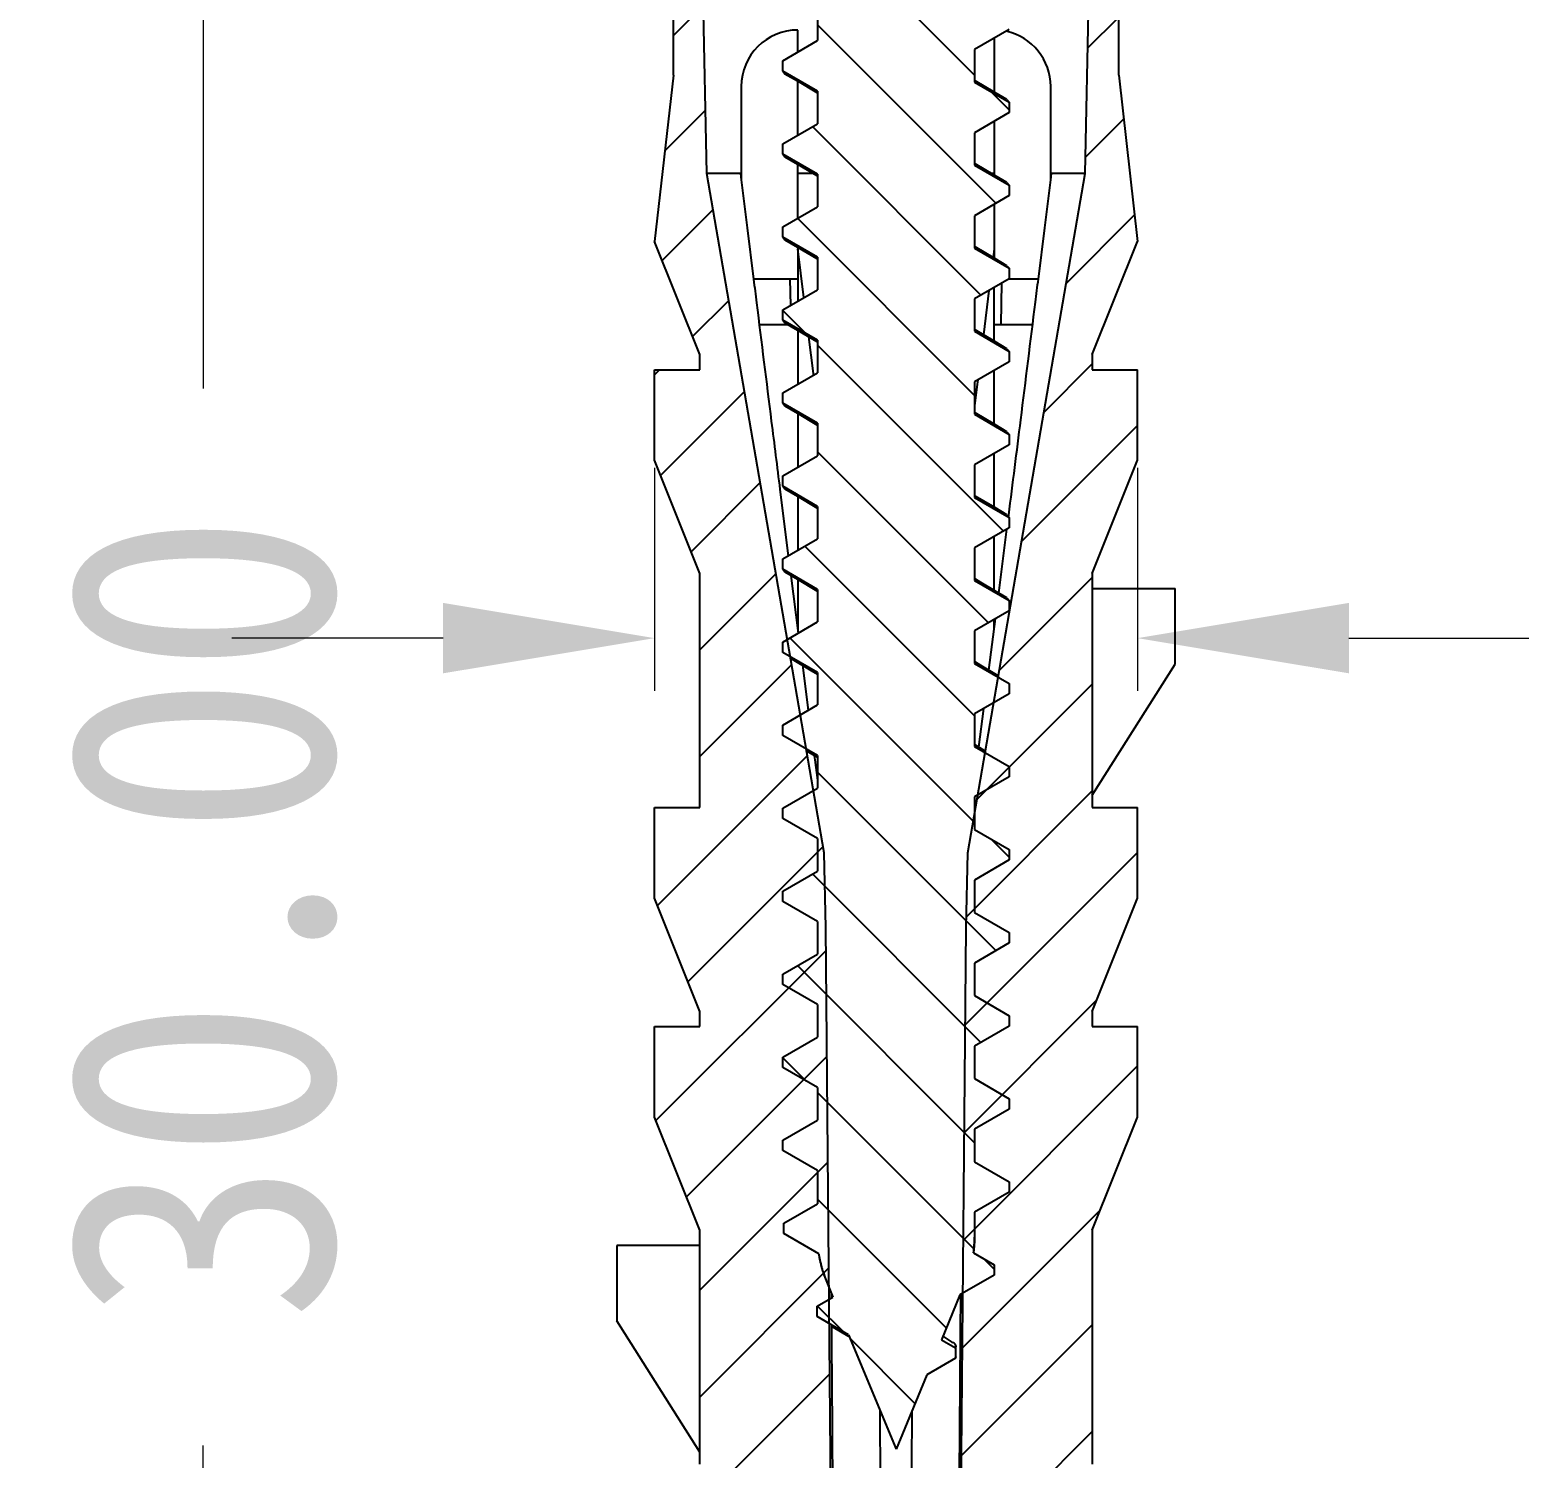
# Model space of a CAD drawing. Header units: millimetres. Extents: x 1034 to 1636, y -2154 to -1937.
# Drawn here: x 1485.33 to 1505.06, y -2136.33 to -2117.41 of the extents above; entities that cross this region are included whole.
import ezdxf

# ---------------------------------------------------------------- set-up
doc = ezdxf.new("R2010")
doc.units = ezdxf.units.MM
doc.layers.add('dim', color=3, linetype='Continuous', lineweight=9)
doc.styles.add('FFS', font='', dxfattribs={"width": 0.9})
doc.styles.get('FFS').set_extended_font_data('FangSong_GB2312')
doc.dimstyles.new('YanXiu', dxfattribs={"dimtxt": 2.5, "dimasz": 2.2, "dimexe": 1, "dimexo": 0.6, "dimgap": 0.66, "dimtad": 0, "dimzin": 1, "dimdsep": 46, "dimtxsty": 'FFS', "dimcen": 0, "dimclrd": 256, "dimclre": 131, "dimclrt": 42, "dimazin": 0, "dimtfac": 1, "dimtofl": 0, "dimtmove": 0, "dimatfit": 3, "dimfxl": 1, "dimlwd": 5, "dimlwe": 5, "dimarcsym": 0})

# ---------------------------------------------------------------- blocks, each defined once
blk = doc.blocks.new('*D80')
at = {"layer": 'Defpoints', "color": 0}
for p in [(1487.628, -2108.314), (1491.507, -2108.314), (1490.307, -2114.314)]:
    blk.add_point(p, dxfattribs=at)
at = {"layer": 'dim', "lineweight": 5}
for p, q in [((1487.628, -2105.514), (1487.628, -2102.714)), ((1487.628, -2117.114), (1487.628, -2119.914))]:
    blk.add_line(p, q, dxfattribs=at)
at = {"layer": 'dim', "color": 131, "lineweight": 5}
for p, q in [((1490.807, -2108.314), (1486.928, -2108.314)), ((1489.607, -2114.314), (1486.928, -2114.314))]:
    blk.add_line(p, q, dxfattribs=at)
at = {"layer": 'dim'}
for points in [[(1487.161, -2105.514), (1488.094, -2105.514), (1487.628, -2108.314)], [(1487.161, -2117.114), (1488.094, -2117.114), (1487.628, -2114.314)]]:
    blk.add_solid(points, dxfattribs=at)
at = {"layer": 'dim', "color": 42, "insert": (1487.628, -2097.215), "char_height": 3.5, "attachment_point": 5, "rotation": 90, "style": 'FFS'}
blk.add_mtext('6.00', dxfattribs=at)
blk = doc.blocks.new('*D84')
at = {"layer": 'Defpoints', "color": 0}
for p in [(1493.607, -2122.514), (1500.007, -2122.514), (1493.607, -2125.47)]:
    blk.add_point(p, dxfattribs=at)
at = {"layer": 'dim', "color": 131, "lineweight": 5}
for p, q in [((1493.607, -2123.214), (1493.607, -2126.169)), ((1500.007, -2123.214), (1500.007, -2126.169))]:
    blk.add_line(p, q, dxfattribs=at)
at = {"layer": 'dim', "lineweight": 5}
for p, q in [((1490.807, -2125.47), (1488.007, -2125.47)), ((1502.807, -2125.47), (1505.607, -2125.47))]:
    blk.add_line(p, q, dxfattribs=at)
at = {"layer": 'dim'}
for points in [[(1490.807, -2125.003), (1490.807, -2125.936), (1493.607, -2125.47)], [(1502.807, -2125.003), (1502.807, -2125.936), (1500.007, -2125.47)]]:
    blk.add_solid(points, dxfattribs=at)
at = {"layer": 'dim', "color": 42, "insert": (1512.456, -2125.47), "char_height": 3.5, "attachment_point": 5, "style": 'FFS'}
blk.add_mtext('{\\Fromant.shx,gbcbig.shx|c134;%%c}6.40', dxfattribs=at)
blk = doc.blocks.new('*D85')
at = {"layer": 'Defpoints', "color": 0}
for p in [(1490.307, -2114.314), (1487.628, -2144.014), (1494.157, -2144.014)]:
    blk.add_point(p, dxfattribs=at)
at = {"layer": 'dim', "color": 131, "lineweight": 5}
for p, q in [((1489.607, -2114.314), (1486.928, -2114.314)), ((1493.457, -2144.014), (1486.928, -2144.014))]:
    blk.add_line(p, q, dxfattribs=at)
at = {"layer": 'dim', "lineweight": 5}
for p, q in [((1487.628, -2117.114), (1487.628, -2122.165)), ((1487.628, -2141.214), (1487.628, -2136.164))]:
    blk.add_line(p, q, dxfattribs=at)
at = {"layer": 'dim'}
for points in [[(1487.161, -2117.114), (1488.094, -2117.114), (1487.628, -2114.314)], [(1487.161, -2141.214), (1488.094, -2141.214), (1487.628, -2144.014)]]:
    blk.add_solid(points, dxfattribs=at)
at = {"layer": 'dim', "color": 42, "insert": (1487.628, -2129.164), "char_height": 3.5, "attachment_point": 5, "rotation": 90, "style": 'FFS'}
blk.add_mtext('30.00', dxfattribs=at)

msp = doc.modelspace()

# ---------------------------------------------------------------- hatches: boundary and pattern name
h = msp.add_hatch()
h.set_pattern_fill('DEFAULT__1', color=5, angle=-45, style=0, pattern_type=0)
h.set_pattern_definition([(315, (1092.5388, -1138.534), (0.7071068, 0.7071068), [])])
edge = h.paths.add_edge_path()
edge.add_line((1493.307, -2111.214), (1495.317, -2111.214))
edge.add_line((1493.307, -2110.914), (1493.307, -2111.214))
edge.add_line((1493.307, -2110.914), (1494.107, -2110.914))
edge.add_spline(control_points=[(1495.046, -2109.396), (1494.435, -2109.673), (1494.081, -2110.244), (1494.107, -2110.914)], knot_values=[0, 0, 0, 0, 1, 1, 1, 1], weights=[1, 0.886633, 0.886633, 1], degree=3, periodic=0)
edge.add_line((1495.046, -2109.396), (1496.057, -2110.713))
edge.add_line((1496.807, -2110.914), (1496.057, -2110.713))
edge.add_line((1496.807, -2110.914), (1497.557, -2110.713))
edge.add_line((1498.567, -2109.396), (1497.557, -2110.713))
edge.add_spline(control_points=[(1498.567, -2109.396), (1499.179, -2109.673), (1499.532, -2110.244), (1499.507, -2110.914)], knot_values=[0, 0, 0, 0, 1, 1, 1, 1], weights=[1, 0.886633, 0.886633, 1], degree=3, periodic=0)
edge.add_line((1499.507, -2110.914), (1500.307, -2110.914))
edge.add_line((1500.307, -2110.914), (1500.307, -2111.214))
edge.add_line((1497.847, -2111.214), (1500.307, -2111.214))
edge.add_line((1497.847, -2111.214), (1497.847, -2111.505))
edge.add_line((1497.847, -2111.505), (1498.307, -2111.771))
edge.add_line((1498.307, -2111.771), (1498.307, -2111.908))
edge.add_line((1498.307, -2111.908), (1497.847, -2112.174))
edge.add_line((1497.847, -2112.174), (1497.847, -2112.605))
edge.add_line((1497.847, -2112.605), (1498.307, -2112.871))
edge.add_line((1498.307, -2112.871), (1498.307, -2113.008))
edge.add_line((1498.307, -2113.008), (1497.847, -2113.274))
edge.add_line((1497.847, -2113.274), (1497.847, -2113.705))
edge.add_line((1497.847, -2113.705), (1498.307, -2113.971))
edge.add_line((1498.307, -2113.971), (1498.307, -2114.108))
edge.add_line((1498.307, -2114.108), (1497.847, -2114.374))
edge.add_line((1497.847, -2114.374), (1497.847, -2114.805))
edge.add_line((1497.847, -2114.805), (1498.307, -2115.071))
edge.add_line((1498.307, -2115.071), (1498.307, -2115.208))
edge.add_line((1498.307, -2115.208), (1497.847, -2115.474))
edge.add_line((1497.847, -2115.474), (1497.847, -2115.905))
edge.add_line((1497.847, -2115.905), (1498.307, -2116.171))
edge.add_line((1498.307, -2116.171), (1498.307, -2116.308))
edge.add_line((1498.307, -2116.308), (1497.847, -2116.574))
edge.add_line((1497.847, -2116.574), (1497.847, -2117.005))
edge.add_line((1497.847, -2117.005), (1498.307, -2117.271))
edge.add_line((1498.307, -2117.271), (1498.307, -2117.408))
edge.add_line((1498.307, -2117.408), (1497.847, -2117.674))
edge.add_line((1497.847, -2117.674), (1497.847, -2118.105))
edge.add_line((1497.847, -2118.105), (1498.307, -2118.371))
edge.add_line((1498.307, -2118.371), (1498.307, -2118.508))
edge.add_line((1498.307, -2118.508), (1497.847, -2118.774))
edge.add_line((1497.847, -2118.774), (1497.847, -2119.205))
edge.add_line((1497.847, -2119.205), (1498.307, -2119.471))
edge.add_line((1498.307, -2119.471), (1498.307, -2119.608))
edge.add_line((1498.307, -2119.608), (1497.847, -2119.874))
edge.add_line((1497.847, -2119.874), (1497.847, -2120.305))
edge.add_line((1497.847, -2120.305), (1498.307, -2120.571))
edge.add_line((1498.307, -2120.571), (1498.307, -2120.708))
edge.add_line((1498.307, -2120.708), (1497.847, -2120.974))
edge.add_line((1497.847, -2120.974), (1497.847, -2121.405))
edge.add_line((1497.847, -2121.405), (1498.307, -2121.671))
edge.add_line((1498.307, -2121.671), (1498.307, -2121.808))
edge.add_line((1498.307, -2121.808), (1497.847, -2122.074))
edge.add_line((1497.847, -2122.074), (1497.847, -2122.505))
edge.add_line((1497.847, -2122.505), (1498.307, -2122.771))
edge.add_line((1498.307, -2122.771), (1498.307, -2122.908))
edge.add_line((1498.307, -2122.908), (1497.847, -2123.174))
edge.add_line((1497.847, -2123.174), (1497.847, -2123.605))
edge.add_line((1497.847, -2123.605), (1498.307, -2123.871))
edge.add_line((1498.307, -2123.871), (1498.307, -2124.008))
edge.add_line((1498.307, -2124.008), (1497.847, -2124.274))
edge.add_line((1497.847, -2124.274), (1497.847, -2124.705))
edge.add_line((1497.847, -2124.705), (1498.307, -2124.971))
edge.add_line((1498.307, -2124.971), (1498.307, -2125.108))
edge.add_line((1498.307, -2125.108), (1497.847, -2125.374))
edge.add_line((1497.847, -2125.374), (1497.847, -2125.805))
edge.add_line((1497.847, -2125.805), (1498.307, -2126.071))
edge.add_line((1498.307, -2126.071), (1498.307, -2126.208))
edge.add_line((1498.307, -2126.208), (1497.847, -2126.474))
edge.add_line((1497.847, -2126.474), (1497.847, -2126.905))
edge.add_line((1497.847, -2126.905), (1498.307, -2127.171))
edge.add_line((1498.307, -2127.171), (1498.307, -2127.308))
edge.add_line((1498.307, -2127.308), (1497.847, -2127.574))
edge.add_line((1497.847, -2127.574), (1497.847, -2128.005))
edge.add_line((1497.847, -2128.005), (1498.307, -2128.271))
edge.add_line((1498.307, -2128.271), (1498.307, -2128.408))
edge.add_line((1498.307, -2128.408), (1497.847, -2128.674))
edge.add_line((1497.847, -2128.674), (1497.847, -2129.105))
edge.add_line((1497.847, -2129.105), (1498.307, -2129.371))
edge.add_line((1498.307, -2129.371), (1498.307, -2129.508))
edge.add_line((1498.307, -2129.508), (1497.847, -2129.774))
edge.add_line((1497.847, -2129.774), (1497.847, -2130.205))
edge.add_line((1497.847, -2130.205), (1498.307, -2130.471))
edge.add_line((1498.307, -2130.471), (1498.307, -2130.608))
edge.add_line((1498.307, -2130.608), (1497.847, -2130.874))
edge.add_line((1497.847, -2130.874), (1497.847, -2131.305))
edge.add_line((1497.847, -2131.305), (1498.307, -2131.571))
edge.add_line((1498.307, -2131.571), (1498.307, -2131.708))
edge.add_line((1498.307, -2131.708), (1497.847, -2131.974))
edge.add_line((1497.847, -2131.974), (1497.847, -2132.405))
edge.add_line((1497.847, -2132.405), (1498.307, -2132.671))
edge.add_line((1498.307, -2132.671), (1498.307, -2132.808))
edge.add_line((1498.307, -2132.808), (1497.847, -2133.074))
edge.add_line((1497.847, -2133.074), (1497.847, -2133.405))
edge.add_spline(control_points=[(1497.847, -2133.405), (1497.847, -2133.474), (1497.842, -2133.543), (1497.832, -2133.612)], knot_values=[0, 0, 0, 0, 1, 1, 1, 1], weights=[1, 0.998413, 0.998413, 1], degree=3, periodic=0)
edge.add_line((1497.832, -2133.612), (1498.108, -2133.771))
edge.add_line((1498.108, -2133.771), (1498.108, -2133.908))
edge.add_line((1498.108, -2133.908), (1497.653, -2134.171))
edge.add_line((1497.653, -2134.171), (1497.408, -2134.763))
edge.add_line((1497.408, -2134.763), (1497.595, -2134.871))
edge.add_line((1497.595, -2134.871), (1497.595, -2135.008))
edge.add_line((1497.595, -2135.008), (1497.216, -2135.227))
edge.add_line((1497.216, -2135.227), (1496.807, -2136.214))
edge.add_line((1496.179, -2134.699), (1496.807, -2136.214))
edge.add_line((1496.179, -2134.699), (1495.762, -2134.458))
edge.add_line((1495.762, -2134.458), (1495.762, -2134.321))
edge.add_line((1495.762, -2134.321), (1495.972, -2134.199))
edge.add_line((1495.881, -2133.979), (1495.972, -2134.199))
edge.add_spline(control_points=[(1495.783, -2133.625), (1495.801, -2133.747), (1495.834, -2133.865), (1495.881, -2133.979)], knot_values=[0, 0, 0, 0, 1, 1, 1, 1], weights=[1, 0.994973, 0.994973, 1], degree=3, periodic=0)
edge.add_line((1495.783, -2133.625), (1495.321, -2133.358))
edge.add_line((1495.321, -2133.358), (1495.321, -2133.221))
edge.add_line((1495.321, -2133.221), (1495.767, -2132.963))
edge.add_line((1495.767, -2132.524), (1495.767, -2132.963))
edge.add_line((1495.767, -2132.524), (1495.307, -2132.258))
edge.add_line((1495.307, -2132.258), (1495.307, -2132.121))
edge.add_line((1495.307, -2132.121), (1495.767, -2131.855))
edge.add_line((1495.767, -2131.424), (1495.767, -2131.855))
edge.add_line((1495.767, -2131.424), (1495.307, -2131.158))
edge.add_line((1495.307, -2131.158), (1495.307, -2131.021))
edge.add_line((1495.307, -2131.021), (1495.767, -2130.755))
edge.add_line((1495.767, -2130.324), (1495.767, -2130.755))
edge.add_line((1495.767, -2130.324), (1495.307, -2130.058))
edge.add_line((1495.307, -2130.058), (1495.307, -2129.921))
edge.add_line((1495.307, -2129.921), (1495.767, -2129.655))
edge.add_line((1495.767, -2129.224), (1495.767, -2129.655))
edge.add_line((1495.767, -2129.224), (1495.307, -2128.958))
edge.add_line((1495.307, -2128.958), (1495.307, -2128.821))
edge.add_line((1495.307, -2128.821), (1495.767, -2128.555))
edge.add_line((1495.767, -2128.124), (1495.767, -2128.555))
edge.add_line((1495.767, -2128.124), (1495.307, -2127.858))
edge.add_line((1495.307, -2127.858), (1495.307, -2127.721))
edge.add_line((1495.307, -2127.721), (1495.767, -2127.455))
edge.add_line((1495.767, -2127.024), (1495.767, -2127.455))
edge.add_line((1495.767, -2127.024), (1495.307, -2126.758))
edge.add_line((1495.307, -2126.758), (1495.307, -2126.621))
edge.add_line((1495.307, -2126.621), (1495.767, -2126.355))
edge.add_line((1495.767, -2125.924), (1495.767, -2126.355))
edge.add_line((1495.767, -2125.924), (1495.307, -2125.658))
edge.add_line((1495.307, -2125.658), (1495.307, -2125.521))
edge.add_line((1495.307, -2125.521), (1495.767, -2125.255))
edge.add_line((1495.767, -2124.824), (1495.767, -2125.255))
edge.add_line((1495.767, -2124.824), (1495.307, -2124.558))
edge.add_line((1495.307, -2124.558), (1495.307, -2124.421))
edge.add_line((1495.307, -2124.421), (1495.767, -2124.155))
edge.add_line((1495.767, -2123.724), (1495.767, -2124.155))
edge.add_line((1495.767, -2123.724), (1495.307, -2123.458))
edge.add_line((1495.307, -2123.458), (1495.307, -2123.321))
edge.add_line((1495.307, -2123.321), (1495.767, -2123.055))
edge.add_line((1495.767, -2122.624), (1495.767, -2123.055))
edge.add_line((1495.767, -2122.624), (1495.307, -2122.358))
edge.add_line((1495.307, -2122.358), (1495.307, -2122.221))
edge.add_line((1495.307, -2122.221), (1495.767, -2121.955))
edge.add_line((1495.767, -2121.524), (1495.767, -2121.955))
edge.add_line((1495.767, -2121.524), (1495.307, -2121.258))
edge.add_line((1495.307, -2121.258), (1495.307, -2121.121))
edge.add_line((1495.307, -2121.121), (1495.767, -2120.855))
edge.add_line((1495.767, -2120.424), (1495.767, -2120.855))
edge.add_line((1495.767, -2120.424), (1495.307, -2120.158))
edge.add_line((1495.307, -2120.158), (1495.307, -2120.021))
edge.add_line((1495.307, -2120.021), (1495.767, -2119.755))
edge.add_line((1495.767, -2119.324), (1495.767, -2119.755))
edge.add_line((1495.767, -2119.324), (1495.307, -2119.058))
edge.add_line((1495.307, -2119.058), (1495.307, -2118.921))
edge.add_line((1495.307, -2118.921), (1495.767, -2118.655))
edge.add_line((1495.767, -2118.224), (1495.767, -2118.655))
edge.add_line((1495.767, -2118.224), (1495.307, -2117.958))
edge.add_line((1495.307, -2117.958), (1495.307, -2117.821))
edge.add_line((1495.307, -2117.821), (1495.767, -2117.555))
edge.add_line((1495.767, -2117.124), (1495.767, -2117.555))
edge.add_line((1495.767, -2117.124), (1495.307, -2116.858))
edge.add_line((1495.307, -2116.858), (1495.307, -2116.721))
edge.add_line((1495.307, -2116.721), (1495.767, -2116.455))
edge.add_line((1495.767, -2116.024), (1495.767, -2116.455))
edge.add_line((1495.767, -2116.024), (1495.307, -2115.758))
edge.add_line((1495.307, -2115.758), (1495.307, -2115.621))
edge.add_line((1495.307, -2115.621), (1495.767, -2115.355))
edge.add_line((1495.767, -2114.924), (1495.767, -2115.355))
edge.add_line((1495.767, -2114.924), (1495.307, -2114.658))
edge.add_line((1495.307, -2114.658), (1495.307, -2114.521))
edge.add_line((1495.307, -2114.521), (1495.767, -2114.255))
edge.add_line((1495.767, -2113.824), (1495.767, -2114.255))
edge.add_line((1495.767, -2113.824), (1495.307, -2113.558))
edge.add_line((1495.307, -2113.558), (1495.307, -2113.421))
edge.add_line((1495.307, -2113.421), (1495.767, -2113.155))
edge.add_line((1495.767, -2112.724), (1495.767, -2113.155))
edge.add_line((1495.767, -2112.724), (1495.307, -2112.458))
edge.add_line((1495.307, -2112.458), (1495.307, -2112.321))
edge.add_line((1495.307, -2112.321), (1495.767, -2112.055))
edge.add_line((1495.767, -2111.624), (1495.767, -2112.055))
edge.add_line((1495.767, -2111.624), (1495.307, -2111.358))
edge.add_line((1495.307, -2111.358), (1495.307, -2111.221))
edge.add_line((1495.307, -2111.221), (1495.317, -2111.214))
h = msp.add_hatch()
h.set_pattern_fill('DEFAULT__2', color=5, angle=45, style=0, pattern_type=0)
h.set_pattern_definition([(45, (1092.5388, -1138.534), (-0.7071068, 0.7071068), [])])
edge = h.paths.add_edge_path()
edge.add_line((1499.457, -2144.014), (1498.107, -2144.014))
edge.add_line((1498.107, -2144.014), (1498.107, -2145.014))
edge.add_line((1497.607, -2145.014), (1498.107, -2145.014))
edge.add_line((1497.607, -2144.014), (1497.607, -2145.014))
edge.add_line((1497.607, -2144.014), (1497.736, -2129.301))
edge.add_line((1497.736, -2129.301), (1497.757, -2128.314))
edge.add_line((1497.757, -2128.314), (1499.312, -2119.314))
edge.add_line((1499.312, -2119.314), (1499.407, -2114.667))
edge.add_spline(control_points=[(1499.767, -2114.314), (1499.559, -2114.314), (1499.411, -2114.46), (1499.407, -2114.667)], knot_values=[0, 0, 0, 0, 1, 1, 1, 1], weights=[1, 0.809532, 0.809532, 1], degree=3, periodic=0)
edge.add_line((1500.907, -2114.314), (1499.767, -2114.314))
edge.add_line((1500.907, -2114.514), (1500.907, -2114.314))
edge.add_line((1499.757, -2115.142), (1500.907, -2114.514))
edge.add_line((1499.757, -2118.014), (1499.757, -2115.142))
edge.add_line((1499.757, -2118.014), (1500.007, -2120.214))
edge.add_line((1499.407, -2121.714), (1500.007, -2120.214))
edge.add_line((1499.407, -2121.714), (1499.407, -2121.914))
edge.add_line((1499.407, -2121.914), (1500.007, -2121.914))
edge.add_line((1500.007, -2123.114), (1500.007, -2121.914))
edge.add_line((1499.407, -2124.614), (1500.007, -2123.114))
edge.add_line((1499.407, -2124.614), (1499.407, -2124.814))
edge.add_line((1499.407, -2124.814), (1499.407, -2127.552))
edge.add_line((1499.407, -2127.552), (1499.407, -2127.714))
edge.add_line((1499.407, -2127.714), (1500.007, -2127.714))
edge.add_line((1500.007, -2128.914), (1500.007, -2127.714))
edge.add_line((1499.407, -2130.414), (1500.007, -2128.914))
edge.add_line((1499.407, -2130.414), (1499.407, -2130.614))
edge.add_line((1499.407, -2130.614), (1500.007, -2130.614))
edge.add_line((1500.007, -2131.814), (1500.007, -2130.614))
edge.add_line((1499.407, -2133.314), (1500.007, -2131.814))
edge.add_line((1499.407, -2133.314), (1499.407, -2136.414))
edge.add_line((1499.407, -2136.414), (1500.007, -2136.414))
edge.add_line((1500.007, -2137.614), (1500.007, -2136.414))
edge.add_line((1499.441, -2139.027), (1500.007, -2137.614))
edge.add_line((1499.441, -2139.027), (1500.004, -2139.232))
edge.add_line((1499.707, -2140.914), (1500.004, -2139.232))
edge.add_line((1499.707, -2142.614), (1499.707, -2140.914))
edge.add_line((1499.457, -2144.014), (1499.707, -2142.614))
edge = h.paths.add_edge_path()
edge.add_line((1495.507, -2144.014), (1494.157, -2144.014))
edge.add_line((1494.157, -2144.014), (1493.907, -2142.614))
edge.add_line((1493.907, -2142.614), (1493.907, -2140.914))
edge.add_line((1493.907, -2140.914), (1493.61, -2139.232))
edge.add_line((1493.61, -2139.232), (1494.172, -2139.027))
edge.add_line((1494.172, -2139.027), (1493.607, -2137.614))
edge.add_line((1493.607, -2137.614), (1493.607, -2136.414))
edge.add_line((1493.607, -2136.414), (1494.207, -2136.414))
edge.add_line((1494.207, -2136.414), (1494.207, -2136.252))
edge.add_line((1494.207, -2136.252), (1494.207, -2133.514))
edge.add_line((1494.207, -2133.514), (1494.207, -2133.314))
edge.add_line((1494.207, -2133.314), (1493.607, -2131.814))
edge.add_line((1493.607, -2131.814), (1493.607, -2130.614))
edge.add_line((1493.607, -2130.614), (1494.207, -2130.614))
edge.add_line((1494.207, -2130.614), (1494.207, -2130.414))
edge.add_line((1494.207, -2130.414), (1493.607, -2128.914))
edge.add_line((1493.607, -2128.914), (1493.607, -2127.714))
edge.add_line((1493.607, -2127.714), (1494.207, -2127.714))
edge.add_line((1494.207, -2127.714), (1494.207, -2124.614))
edge.add_line((1494.207, -2124.614), (1493.607, -2123.114))
edge.add_line((1493.607, -2123.114), (1493.607, -2121.914))
edge.add_line((1493.607, -2121.914), (1494.207, -2121.914))
edge.add_line((1494.207, -2121.914), (1494.207, -2121.714))
edge.add_line((1494.207, -2121.714), (1493.607, -2120.214))
edge.add_line((1493.857, -2118.014), (1493.607, -2120.214))
edge.add_line((1493.857, -2118.014), (1493.857, -2115.142))
edge.add_line((1493.857, -2115.142), (1492.707, -2114.514))
edge.add_line((1492.707, -2114.314), (1492.707, -2114.514))
edge.add_line((1493.847, -2114.314), (1492.707, -2114.314))
edge.add_spline(control_points=[(1493.847, -2114.314), (1494.054, -2114.314), (1494.202, -2114.46), (1494.206, -2114.667)], knot_values=[0, 0, 0, 0, 1, 1, 1, 1], weights=[1, 0.809532, 0.809532, 1], degree=3, periodic=0)
edge.add_line((1494.302, -2119.314), (1494.206, -2114.667))
edge.add_line((1495.857, -2128.314), (1494.302, -2119.314))
edge.add_line((1495.877, -2129.301), (1495.857, -2128.314))
edge.add_line((1496.007, -2144.014), (1495.877, -2129.301))
edge.add_line((1496.007, -2144.014), (1496.007, -2145.014))
edge.add_line((1495.507, -2145.014), (1496.007, -2145.014))
edge.add_line((1495.507, -2144.014), (1495.507, -2145.014))

# ---------------------------------------------------------------- linework, layer by layer
at = {"color": 7}
for p, q in [((1494.302, -2119.314), (1494.206, -2114.667)), ((1494.302, -2119.314), (1494.206, -2114.667)), ((1499.312, -2119.314), (1499.407, -2114.667)), ((1499.312, -2119.314), (1499.407, -2114.667)), ((1493.857, -2118.014), (1493.857, -2115.142)), ((1493.857, -2118.014), (1493.857, -2115.142)), ((1499.757, -2118.014), (1499.757, -2115.142)), ((1499.757, -2118.014), (1499.757, -2115.142)), ((1495.767, -2117.124), (1495.767, -2117.555)), ((1495.767, -2117.124), (1495.767, -2117.555)), ((1495.507, -2117.705), (1495.507, -2117.414)), ((1498.307, -2117.408), (1497.847, -2117.674)), ((1498.307, -2117.408), (1497.847, -2117.674)), ((1495.307, -2117.821), (1495.767, -2117.555)), ((1495.307, -2117.821), (1495.767, -2117.555)), ((1497.847, -2117.674), (1497.847, -2118.105)), ((1497.847, -2117.674), (1497.847, -2118.105)), ((1498.107, -2117.524), (1498.107, -2118.235)), ((1495.307, -2117.958), (1495.307, -2117.821)), ((1495.307, -2117.958), (1495.307, -2117.821)), ((1493.857, -2118.014), (1493.607, -2120.214)), ((1493.857, -2118.014), (1493.607, -2120.214)), ((1495.307, -2117.958), (1495.336, -2117.993)), ((1495.767, -2118.224), (1495.307, -2117.958)), ((1495.767, -2118.224), (1495.307, -2117.958)), ((1495.336, -2117.993), (1495.5, -2118.089)), ((1495.5, -2118.089), (1495.756, -2118.242)), ((1495.507, -2118.805), (1495.507, -2118.094)), ((1497.857, -2118.087), (1497.847, -2118.08)), ((1498.117, -2118.241), (1497.857, -2118.087)), ((1499.757, -2118.014), (1500.007, -2120.214)), ((1499.757, -2118.014), (1500.007, -2120.214)), ((1494.757, -2118.164), (1494.757, -2119.4)), ((1495.756, -2118.242), (1495.767, -2118.248)), ((1495.767, -2118.224), (1495.767, -2118.655)), ((1495.767, -2118.224), (1495.767, -2118.655)), ((1497.847, -2118.105), (1498.307, -2118.371)), ((1497.847, -2118.105), (1498.307, -2118.371)), ((1498.277, -2118.336), (1498.117, -2118.241)), ((1498.857, -2119.4), (1498.857, -2118.164)), ((1498.277, -2118.336), (1498.307, -2118.371)), ((1498.307, -2118.371), (1498.307, -2118.508)), ((1498.307, -2118.371), (1498.307, -2118.508)), ((1495.307, -2118.921), (1495.767, -2118.655)), ((1495.307, -2118.921), (1495.767, -2118.655)), ((1498.307, -2118.508), (1497.847, -2118.774)), ((1498.307, -2118.508), (1497.847, -2118.774)), ((1498.107, -2118.624), (1498.107, -2119.335)), ((1497.847, -2118.774), (1497.847, -2119.205)), ((1497.847, -2118.774), (1497.847, -2119.205)), ((1495.307, -2119.058), (1495.307, -2118.921)), ((1495.307, -2119.058), (1495.307, -2118.921)), ((1495.307, -2119.058), (1495.336, -2119.093)), ((1495.767, -2119.324), (1495.307, -2119.058)), ((1495.767, -2119.324), (1495.307, -2119.058)), ((1495.336, -2119.093), (1495.5, -2119.189)), ((1495.5, -2119.189), (1495.756, -2119.342)), ((1495.507, -2119.905), (1495.507, -2119.194)), ((1497.857, -2119.187), (1497.847, -2119.18)), ((1497.847, -2119.205), (1498.307, -2119.471)), ((1497.847, -2119.205), (1498.307, -2119.471)), ((1498.117, -2119.341), (1497.857, -2119.187)), ((1494.746, -2119.314), (1494.302, -2119.314)), ((1495.857, -2128.314), (1494.302, -2119.314)), ((1495.857, -2128.314), (1494.302, -2119.314)), ((1494.746, -2119.314), (1494.757, -2119.4)), ((1494.757, -2119.4), (1494.835, -2120.034)), ((1495.71, -2119.314), (1495.507, -2119.314)), ((1495.756, -2119.342), (1495.767, -2119.348)), ((1495.767, -2119.324), (1495.767, -2119.755)), ((1495.767, -2119.324), (1495.767, -2119.755)), ((1497.757, -2128.314), (1499.312, -2119.314)), ((1497.757, -2128.314), (1499.312, -2119.314)), ((1498.107, -2119.314), (1498.072, -2119.314)), ((1498.277, -2119.436), (1498.117, -2119.341)), ((1498.277, -2119.436), (1498.307, -2119.471)), ((1498.307, -2119.471), (1498.307, -2119.608)), ((1498.307, -2119.471), (1498.307, -2119.608)), ((1498.778, -2120.034), (1498.857, -2119.4)), ((1498.857, -2119.4), (1498.867, -2119.314)), ((1499.312, -2119.314), (1498.867, -2119.314)), ((1498.307, -2119.608), (1497.847, -2119.874)), ((1498.307, -2119.608), (1497.847, -2119.874)), ((1495.307, -2120.021), (1495.767, -2119.755)), ((1495.307, -2120.021), (1495.767, -2119.755)), ((1497.847, -2119.874), (1497.847, -2120.305)), ((1497.847, -2119.874), (1497.847, -2120.305)), ((1498.107, -2119.724), (1498.107, -2120.435)), ((1494.835, -2120.034), (1494.92, -2120.714)), ((1495.307, -2120.158), (1495.307, -2120.021)), ((1495.307, -2120.158), (1495.307, -2120.021)), ((1498.693, -2120.714), (1498.778, -2120.034)), ((1494.207, -2121.714), (1493.607, -2120.214)), ((1494.207, -2121.714), (1493.607, -2120.214)), ((1495.307, -2120.158), (1495.336, -2120.193)), ((1495.767, -2120.424), (1495.307, -2120.158)), ((1495.767, -2120.424), (1495.307, -2120.158)), ((1495.336, -2120.193), (1495.5, -2120.289)), ((1499.407, -2121.714), (1500.007, -2120.214)), ((1499.407, -2121.714), (1500.007, -2120.214)), ((1495.5, -2120.289), (1495.756, -2120.442)), ((1495.507, -2120.294), (1495.507, -2121.005)), ((1495.587, -2120.959), (1495.507, -2120.314)), ((1495.756, -2120.442), (1495.767, -2120.448)), ((1495.767, -2120.424), (1495.767, -2120.855)), ((1495.767, -2120.424), (1495.767, -2120.855)), ((1497.857, -2120.287), (1497.847, -2120.28)), ((1497.847, -2120.305), (1498.307, -2120.571)), ((1497.847, -2120.305), (1498.307, -2120.571)), ((1498.117, -2120.441), (1497.857, -2120.287)), ((1498.107, -2120.314), (1498.093, -2120.427)), ((1498.277, -2120.536), (1498.117, -2120.441)), ((1498.277, -2120.536), (1498.307, -2120.571)), ((1498.307, -2120.571), (1498.307, -2120.708)), ((1498.307, -2120.571), (1498.307, -2120.708)), ((1495.507, -2120.714), (1494.92, -2120.714)), ((1495.307, -2121.121), (1495.767, -2120.855)), ((1495.307, -2121.121), (1495.767, -2120.855)), ((1495.402, -2120.714), (1495.407, -2121.062)), ((1498.307, -2120.708), (1497.847, -2120.974)), ((1498.307, -2120.708), (1497.847, -2120.974)), ((1498.038, -2120.863), (1497.965, -2121.451)), ((1498.107, -2121.535), (1498.107, -2120.824)), ((1498.202, -2121.314), (1498.21, -2120.764)), ((1498.693, -2120.714), (1498.296, -2120.714)), ((1497.847, -2120.974), (1497.847, -2121.405)), ((1497.847, -2120.974), (1497.847, -2121.405)), ((1495.307, -2121.258), (1495.307, -2121.121)), ((1495.307, -2121.258), (1495.307, -2121.121)), ((1495.307, -2121.258), (1495.336, -2121.293)), ((1495.767, -2121.524), (1495.307, -2121.258)), ((1495.767, -2121.524), (1495.307, -2121.258)), ((1494.995, -2121.314), (1495.372, -2121.314)), ((1495.336, -2121.293), (1495.5, -2121.389)), ((1495.5, -2121.389), (1495.756, -2121.542)), ((1495.507, -2121.394), (1495.507, -2122.105)), ((1497.857, -2121.387), (1497.847, -2121.38)), ((1497.847, -2121.405), (1498.307, -2121.671)), ((1497.847, -2121.405), (1498.307, -2121.671)), ((1498.117, -2121.541), (1497.857, -2121.387)), ((1498.107, -2121.314), (1498.618, -2121.314)), ((1495.712, -2121.962), (1495.652, -2121.48)), ((1495.756, -2121.542), (1495.767, -2121.548)), ((1495.767, -2121.524), (1495.767, -2121.955)), ((1495.767, -2121.524), (1495.767, -2121.955)), ((1498.277, -2121.636), (1498.117, -2121.541)), ((1498.277, -2121.636), (1498.307, -2121.671)), ((1494.207, -2121.914), (1494.207, -2121.714)), ((1494.207, -2121.914), (1494.207, -2121.714)), ((1498.307, -2121.808), (1497.847, -2122.074)), ((1498.307, -2121.808), (1497.847, -2122.074)), ((1498.307, -2121.671), (1498.307, -2121.808)), ((1498.307, -2121.671), (1498.307, -2121.808)), ((1499.407, -2121.714), (1499.407, -2121.914)), ((1499.407, -2121.714), (1499.407, -2121.914)), ((1493.607, -2121.914), (1494.207, -2121.914)), ((1493.607, -2123.114), (1493.607, -2121.914)), ((1493.607, -2121.914), (1494.207, -2121.914)), ((1493.607, -2123.114), (1493.607, -2121.914)), ((1495.307, -2122.221), (1495.767, -2121.955)), ((1495.307, -2122.221), (1495.767, -2121.955)), ((1495.715, -2121.985), (1495.712, -2121.962)), ((1497.89, -2122.049), (1497.886, -2122.079)), ((1498.107, -2122.635), (1498.107, -2121.924)), ((1499.407, -2121.914), (1500.007, -2121.914)), ((1499.407, -2121.914), (1500.007, -2121.914)), ((1500.007, -2123.114), (1500.007, -2121.914)), ((1500.007, -2123.114), (1500.007, -2121.914)), ((1495.307, -2122.358), (1495.307, -2122.221)), ((1495.307, -2122.358), (1495.307, -2122.221)), ((1497.847, -2122.074), (1497.847, -2122.505)), ((1497.847, -2122.074), (1497.847, -2122.505)), ((1497.883, -2122.105), (1497.847, -2122.394)), ((1497.886, -2122.079), (1497.883, -2122.105)), ((1495.307, -2122.358), (1495.336, -2122.393)), ((1495.767, -2122.624), (1495.307, -2122.358)), ((1495.767, -2122.624), (1495.307, -2122.358)), ((1495.336, -2122.393), (1495.5, -2122.489)), ((1495.5, -2122.489), (1495.756, -2122.642)), ((1495.507, -2122.494), (1495.507, -2123.205)), ((1495.767, -2122.624), (1495.767, -2123.055)), ((1495.767, -2122.624), (1495.767, -2123.055)), ((1497.857, -2122.487), (1497.847, -2122.48)), ((1497.847, -2122.505), (1498.307, -2122.771)), ((1497.847, -2122.505), (1498.307, -2122.771)), ((1498.117, -2122.641), (1497.857, -2122.487)), ((1495.756, -2122.642), (1495.767, -2122.648)), ((1498.277, -2122.736), (1498.117, -2122.641)), ((1498.277, -2122.736), (1498.307, -2122.771)), ((1498.307, -2122.771), (1498.307, -2122.908)), ((1498.307, -2122.771), (1498.307, -2122.908)), ((1498.307, -2122.908), (1497.847, -2123.174)), ((1498.307, -2122.908), (1497.847, -2123.174)), ((1498.107, -2123.735), (1498.107, -2123.024)), ((1494.207, -2124.614), (1493.607, -2123.114)), ((1494.207, -2124.614), (1493.607, -2123.114)), ((1495.307, -2123.321), (1495.767, -2123.055)), ((1495.307, -2123.321), (1495.767, -2123.055)), ((1497.847, -2123.174), (1497.847, -2123.605)), ((1497.847, -2123.174), (1497.847, -2123.605)), ((1499.407, -2124.614), (1500.007, -2123.114)), ((1499.407, -2124.614), (1500.007, -2123.114)), ((1495.307, -2123.458), (1495.307, -2123.321)), ((1495.307, -2123.458), (1495.307, -2123.321)), ((1495.269, -2123.501), (1495.38, -2124.378)), ((1495.307, -2123.458), (1495.336, -2123.493)), ((1495.767, -2123.724), (1495.307, -2123.458)), ((1495.767, -2123.724), (1495.307, -2123.458)), ((1495.336, -2123.493), (1495.5, -2123.589)), ((1495.5, -2123.589), (1495.756, -2123.742)), ((1495.507, -2123.594), (1495.507, -2124.305)), ((1497.857, -2123.587), (1497.847, -2123.58)), ((1497.847, -2123.605), (1498.307, -2123.871)), ((1497.847, -2123.605), (1498.307, -2123.871)), ((1498.117, -2123.741), (1497.857, -2123.587)), ((1495.756, -2123.742), (1495.767, -2123.748)), ((1495.767, -2123.724), (1495.767, -2124.155)), ((1495.767, -2123.724), (1495.767, -2124.155)), ((1498.277, -2123.836), (1498.117, -2123.741)), ((1498.307, -2124.008), (1497.847, -2124.274)), ((1498.307, -2124.008), (1497.847, -2124.274)), ((1498.277, -2123.836), (1498.307, -2123.871)), ((1498.298, -2123.861), (1498.301, -2123.839)), ((1498.307, -2123.871), (1498.307, -2124.008)), ((1498.307, -2123.871), (1498.307, -2124.008)), ((1495.307, -2124.421), (1495.767, -2124.155)), ((1495.307, -2124.421), (1495.767, -2124.155)), ((1498.107, -2124.835), (1498.107, -2124.124)), ((1498.17, -2124.872), (1498.277, -2124.025)), ((1497.847, -2124.274), (1497.847, -2124.705)), ((1497.847, -2124.274), (1497.847, -2124.705)), ((1495.307, -2124.558), (1495.307, -2124.421)), ((1495.307, -2124.558), (1495.307, -2124.421)), ((1495.307, -2124.558), (1495.336, -2124.593)), ((1495.767, -2124.824), (1495.307, -2124.558)), ((1495.767, -2124.824), (1495.307, -2124.558)), ((1495.336, -2124.593), (1495.5, -2124.689)), ((1494.207, -2127.714), (1494.207, -2124.614)), ((1494.207, -2127.714), (1494.207, -2124.614)), ((1495.414, -2124.639), (1495.511, -2125.402)), ((1495.5, -2124.689), (1495.756, -2124.842)), ((1495.507, -2124.694), (1495.507, -2125.363)), ((1497.932, -2124.732), (1497.847, -2124.68)), ((1497.847, -2124.705), (1498.307, -2124.971)), ((1497.847, -2124.705), (1498.307, -2124.971)), ((1499.407, -2124.614), (1499.407, -2127.714)), ((1499.407, -2124.614), (1499.407, -2124.814)), ((1495.756, -2124.842), (1495.767, -2124.848)), ((1495.767, -2124.824), (1495.767, -2125.255)), ((1495.767, -2124.824), (1495.767, -2125.255)), ((1498.277, -2124.936), (1498.307, -2124.971)), ((1498.307, -2124.971), (1498.307, -2125.108)), ((1498.307, -2124.971), (1498.307, -2125.108)), ((1499.407, -2124.814), (1500.507, -2124.814)), ((1499.407, -2124.814), (1499.407, -2127.552)), ((1500.507, -2125.814), (1500.507, -2124.814)), ((1498.307, -2125.108), (1497.847, -2125.374)), ((1498.307, -2125.108), (1497.847, -2125.374)), ((1495.307, -2125.521), (1495.767, -2125.255)), ((1495.307, -2125.521), (1495.767, -2125.255)), ((1497.847, -2125.374), (1497.847, -2125.805)), ((1497.847, -2125.374), (1497.847, -2125.805)), ((1498.038, -2125.894), (1498.126, -2125.212)), ((1498.107, -2125.364), (1498.107, -2125.224)), ((1495.307, -2125.658), (1495.307, -2125.521)), ((1495.307, -2125.658), (1495.307, -2125.521)), ((1495.767, -2125.924), (1495.307, -2125.658)), ((1495.767, -2125.924), (1495.307, -2125.658)), ((1495.411, -2125.737), (1495.684, -2125.899)), ((1497.932, -2125.832), (1497.847, -2125.78)), ((1495.566, -2125.829), (1495.644, -2126.426)), ((1495.684, -2125.899), (1495.767, -2125.948)), ((1495.767, -2125.924), (1495.767, -2126.355)), ((1495.767, -2125.924), (1495.767, -2126.355)), ((1497.847, -2125.805), (1498.307, -2126.071)), ((1497.847, -2125.805), (1498.307, -2126.071)), ((1498.162, -2125.968), (1497.932, -2125.832)), ((1499.407, -2127.552), (1500.507, -2125.814)), ((1498.307, -2126.071), (1498.307, -2126.208)), ((1498.307, -2126.071), (1498.307, -2126.208)), ((1495.307, -2126.621), (1495.767, -2126.355)), ((1495.307, -2126.621), (1495.767, -2126.355)), ((1498.307, -2126.208), (1497.847, -2126.474)), ((1498.307, -2126.208), (1497.847, -2126.474)), ((1497.847, -2126.474), (1497.847, -2126.905)), ((1497.847, -2126.474), (1497.847, -2126.905)), ((1497.905, -2126.915), (1497.972, -2126.401)), ((1495.307, -2126.758), (1495.307, -2126.621)), ((1495.307, -2126.758), (1495.307, -2126.621)), ((1495.767, -2127.024), (1495.307, -2126.758)), ((1495.767, -2127.024), (1495.307, -2126.758)), ((1495.623, -2126.963), (1495.767, -2127.048)), ((1497.99, -2126.966), (1497.847, -2126.88)), ((1497.847, -2126.905), (1498.307, -2127.171)), ((1497.847, -2126.905), (1498.307, -2127.171)), ((1495.722, -2127.022), (1495.723, -2127.029)), ((1495.723, -2127.029), (1495.73, -2127.084)), ((1495.73, -2127.084), (1495.766, -2127.351)), ((1495.767, -2127.024), (1495.767, -2127.455)), ((1495.767, -2127.024), (1495.767, -2127.455)), ((1498.307, -2127.171), (1498.307, -2127.308)), ((1498.307, -2127.171), (1498.307, -2127.308)), ((1498.307, -2127.308), (1497.847, -2127.574)), ((1498.307, -2127.308), (1497.847, -2127.574)), ((1495.307, -2127.721), (1495.767, -2127.455)), ((1495.307, -2127.721), (1495.767, -2127.455)), ((1497.847, -2127.574), (1497.847, -2128.005)), ((1497.847, -2127.574), (1497.847, -2128.005)), ((1499.407, -2127.552), (1499.407, -2127.714)), ((1493.607, -2127.714), (1494.207, -2127.714)), ((1493.607, -2128.914), (1493.607, -2127.714)), ((1493.607, -2127.714), (1494.207, -2127.714)), ((1493.607, -2128.914), (1493.607, -2127.714)), ((1495.307, -2127.858), (1495.307, -2127.721)), ((1495.307, -2127.858), (1495.307, -2127.721)), ((1499.407, -2127.714), (1500.007, -2127.714)), ((1499.407, -2127.714), (1500.007, -2127.714)), ((1500.007, -2128.914), (1500.007, -2127.714)), ((1500.007, -2128.914), (1500.007, -2127.714)), ((1495.767, -2128.124), (1495.307, -2127.858)), ((1495.767, -2128.124), (1495.307, -2127.858)), ((1495.767, -2128.124), (1495.767, -2128.555)), ((1495.767, -2128.124), (1495.767, -2128.555)), ((1497.847, -2128.005), (1498.307, -2128.271)), ((1497.847, -2128.005), (1498.307, -2128.271)), ((1495.877, -2129.301), (1495.857, -2128.314)), ((1495.877, -2129.301), (1495.857, -2128.314)), ((1497.736, -2129.301), (1497.757, -2128.314)), ((1497.736, -2129.301), (1497.757, -2128.314)), ((1498.307, -2128.271), (1498.307, -2128.408)), ((1498.307, -2128.271), (1498.307, -2128.408)), ((1495.307, -2128.821), (1495.767, -2128.555)), ((1495.307, -2128.821), (1495.767, -2128.555)), ((1498.307, -2128.408), (1497.847, -2128.674)), ((1498.307, -2128.408), (1497.847, -2128.674)), ((1497.847, -2128.674), (1497.847, -2129.105)), ((1497.847, -2128.674), (1497.847, -2129.105)), ((1494.207, -2130.414), (1493.607, -2128.914)), ((1494.207, -2130.414), (1493.607, -2128.914)), ((1495.307, -2128.958), (1495.307, -2128.821)), ((1495.307, -2128.958), (1495.307, -2128.821)), ((1499.407, -2130.414), (1500.007, -2128.914)), ((1499.407, -2130.414), (1500.007, -2128.914)), ((1495.767, -2129.224), (1495.307, -2128.958)), ((1495.767, -2129.224), (1495.307, -2128.958)), ((1497.847, -2129.105), (1498.307, -2129.371)), ((1497.847, -2129.105), (1498.307, -2129.371)), ((1495.767, -2129.224), (1495.767, -2129.655)), ((1495.767, -2129.224), (1495.767, -2129.655)), ((1496.007, -2144.014), (1495.877, -2129.301)), ((1496.007, -2144.014), (1495.877, -2129.301)), ((1497.607, -2144.014), (1497.736, -2129.301)), ((1497.607, -2144.014), (1497.736, -2129.301)), ((1498.307, -2129.508), (1497.847, -2129.774)), ((1498.307, -2129.508), (1497.847, -2129.774)), ((1498.307, -2129.371), (1498.307, -2129.508)), ((1498.307, -2129.371), (1498.307, -2129.508)), ((1495.307, -2129.921), (1495.767, -2129.655)), ((1495.307, -2129.921), (1495.767, -2129.655)), ((1495.307, -2130.058), (1495.307, -2129.921)), ((1495.307, -2130.058), (1495.307, -2129.921)), ((1497.847, -2129.774), (1497.847, -2130.205)), ((1497.847, -2129.774), (1497.847, -2130.205)), ((1495.767, -2130.324), (1495.307, -2130.058)), ((1495.767, -2130.324), (1495.307, -2130.058)), ((1495.767, -2130.324), (1495.767, -2130.755)), ((1495.767, -2130.324), (1495.767, -2130.755)), ((1497.847, -2130.205), (1498.307, -2130.471)), ((1497.847, -2130.205), (1498.307, -2130.471)), ((1494.207, -2130.614), (1494.207, -2130.414)), ((1494.207, -2130.614), (1494.207, -2130.414)), ((1498.307, -2130.471), (1498.307, -2130.608)), ((1498.307, -2130.471), (1498.307, -2130.608)), ((1499.407, -2130.414), (1499.407, -2130.614)), ((1499.407, -2130.414), (1499.407, -2130.614)), ((1493.607, -2130.614), (1494.207, -2130.614)), ((1493.607, -2131.814), (1493.607, -2130.614)), ((1493.607, -2130.614), (1494.207, -2130.614)), ((1493.607, -2131.814), (1493.607, -2130.614)), ((1498.307, -2130.608), (1497.847, -2130.874)), ((1498.307, -2130.608), (1497.847, -2130.874)), ((1499.407, -2130.614), (1500.007, -2130.614)), ((1499.407, -2130.614), (1500.007, -2130.614)), ((1500.007, -2131.814), (1500.007, -2130.614)), ((1500.007, -2131.814), (1500.007, -2130.614)), ((1495.307, -2131.021), (1495.767, -2130.755)), ((1495.307, -2131.021), (1495.767, -2130.755)), ((1497.847, -2130.874), (1497.847, -2131.305)), ((1497.847, -2130.874), (1497.847, -2131.305)), ((1495.307, -2131.158), (1495.307, -2131.021)), ((1495.307, -2131.158), (1495.307, -2131.021)), ((1495.767, -2131.424), (1495.307, -2131.158)), ((1495.767, -2131.424), (1495.307, -2131.158)), ((1497.847, -2131.305), (1498.307, -2131.571)), ((1497.847, -2131.305), (1498.307, -2131.571)), ((1495.767, -2131.424), (1495.767, -2131.855)), ((1495.767, -2131.424), (1495.767, -2131.855)), ((1498.307, -2131.708), (1497.847, -2131.974)), ((1498.307, -2131.708), (1497.847, -2131.974)), ((1498.307, -2131.571), (1498.307, -2131.708)), ((1498.307, -2131.571), (1498.307, -2131.708)), ((1494.207, -2133.314), (1493.607, -2131.814)), ((1494.207, -2133.314), (1493.607, -2131.814)), ((1495.307, -2132.121), (1495.767, -2131.855)), ((1495.307, -2132.121), (1495.767, -2131.855)), ((1499.407, -2133.314), (1500.007, -2131.814)), ((1499.407, -2133.314), (1500.007, -2131.814)), ((1497.847, -2131.974), (1497.847, -2132.405)), ((1497.847, -2131.974), (1497.847, -2132.405)), ((1495.307, -2132.258), (1495.307, -2132.121)), ((1495.307, -2132.258), (1495.307, -2132.121)), ((1495.767, -2132.524), (1495.307, -2132.258)), ((1495.767, -2132.524), (1495.307, -2132.258)), ((1497.847, -2132.405), (1498.307, -2132.671)), ((1497.847, -2132.405), (1498.307, -2132.671)), ((1495.767, -2132.524), (1495.767, -2132.963)), ((1495.767, -2132.524), (1495.767, -2132.963)), ((1498.307, -2132.671), (1498.307, -2132.808)), ((1498.307, -2132.671), (1498.307, -2132.808)), ((1498.307, -2132.808), (1497.847, -2133.074)), ((1498.307, -2132.808), (1497.847, -2133.074)), ((1495.321, -2133.221), (1495.767, -2132.963)), ((1495.321, -2133.221), (1495.767, -2132.963)), ((1497.847, -2133.074), (1497.847, -2133.405)), ((1497.847, -2133.074), (1497.847, -2133.405)), ((1495.321, -2133.358), (1495.321, -2133.221)), ((1495.321, -2133.358), (1495.321, -2133.221)), ((1494.207, -2136.414), (1494.207, -2133.314)), ((1494.207, -2133.514), (1494.207, -2133.314)), ((1495.783, -2133.625), (1495.321, -2133.358)), ((1495.783, -2133.625), (1495.321, -2133.358)), ((1499.407, -2133.314), (1499.407, -2136.414)), ((1499.407, -2133.314), (1499.407, -2136.414)), ((1494.207, -2133.514), (1493.107, -2133.514)), ((1493.107, -2133.514), (1493.107, -2134.514)), ((1494.207, -2136.252), (1494.207, -2133.514)), ((1497.832, -2133.612), (1498.108, -2133.771)), ((1497.832, -2133.612), (1498.108, -2133.771)), ((1498.108, -2133.771), (1498.108, -2133.908)), ((1498.108, -2133.771), (1498.108, -2133.908)), ((1495.881, -2133.979), (1495.972, -2134.199)), ((1495.881, -2133.979), (1495.972, -2134.199)), ((1498.108, -2133.908), (1497.653, -2134.171)), ((1498.108, -2133.908), (1497.653, -2134.171)), ((1495.762, -2134.321), (1495.972, -2134.199)), ((1495.762, -2134.321), (1495.972, -2134.199)), ((1495.948, -2134.141), (1495.948, -2134.19)), ((1495.948, -2134.19), (1495.948, -2134.199)), ((1495.948, -2134.199), (1495.948, -2134.213)), ((1497.653, -2134.171), (1497.408, -2134.763)), ((1497.653, -2134.171), (1497.408, -2134.763)), ((1497.665, -2134.171), (1497.665, -2134.164)), ((1497.665, -2134.19), (1497.665, -2134.171)), ((1495.762, -2134.458), (1495.762, -2134.321)), ((1495.762, -2134.458), (1495.762, -2134.321)), ((1496.179, -2134.699), (1495.762, -2134.458)), ((1496.179, -2134.699), (1495.762, -2134.458)), ((1494.207, -2136.252), (1493.107, -2134.514)), ((1496.169, -2134.714), (1496.191, -2134.728)), ((1496.179, -2134.699), (1496.807, -2136.214)), ((1496.179, -2134.699), (1496.807, -2136.214)), ((1497.408, -2134.763), (1497.595, -2134.871)), ((1497.408, -2134.763), (1497.595, -2134.871)), ((1497.444, -2134.724), (1497.428, -2134.713)), ((1497.553, -2134.794), (1497.444, -2134.724)), ((1497.599, -2134.853), (1497.595, -2134.871)), ((1497.595, -2134.871), (1497.595, -2135.008)), ((1497.595, -2134.871), (1497.595, -2135.008)), ((1497.599, -2134.99), (1497.599, -2134.853)), ((1497.595, -2135.008), (1497.216, -2135.227)), ((1497.595, -2135.008), (1497.216, -2135.227)), ((1497.599, -2134.99), (1497.595, -2135.008)), ((1497.216, -2135.227), (1496.807, -2136.214)), ((1497.216, -2135.227), (1496.807, -2136.214)), ((1494.207, -2136.414), (1494.207, -2136.252))]:
    msp.add_line(p, q, dxfattribs=at)
for points in [[(1498.277, -2124.936), (1498.117, -2124.841), (1497.932, -2124.732)], [(1495.951, -2134.584), (1495.975, -2134.598), (1496.169, -2134.714)]]:
    msp.add_lwpolyline(points, dxfattribs=at)
for centre, radius, start, end in [((1495.507, -2118.164), 0.75, 90, 180), ((1498.107, -2118.164), 0.75, 0, 77.89), ((1496.347, -2133.405), 1.5, 352.0919, 0), ((1497.267, -2133.405), 1.5, 188.4188, 202.5)]:
    msp.add_arc(centre, radius, start, end, dxfattribs=at)
for points, start_tangent, end_tangent in [([(1494.92, -2120.714), (1494.959, -2121.029), (1495.155, -2122.596), (1495.269, -2123.501)], (0.123708, -0.992319), (0.12528, -0.992121)), ([(1498.301, -2123.839), (1498.46, -2122.58), (1498.655, -2121.018), (1498.693, -2120.714)], (0.125567, 0.992085), (0.123708, 0.992319)), ([(1497.847, -2133.405), (1497.847, -2133.418), (1497.846, -2133.431), (1497.846, -2133.444), (1497.846, -2133.457), (1497.845, -2133.47), (1497.845, -2133.483), (1497.844, -2133.496), (1497.843, -2133.509), (1497.842, -2133.521), (1497.841, -2133.534), (1497.84, -2133.547), (1497.839, -2133.56), (1497.837, -2133.573), (1497.836, -2133.586), (1497.834, -2133.599), (1497.832, -2133.612)], (0, -1), (-0.137584, -0.99049)), ([(1495.783, -2133.625), (1495.786, -2133.647), (1495.79, -2133.67), (1495.794, -2133.693), (1495.799, -2133.715), (1495.804, -2133.738), (1495.809, -2133.76), (1495.815, -2133.783), (1495.821, -2133.805), (1495.827, -2133.827), (1495.834, -2133.849), (1495.841, -2133.871), (1495.848, -2133.893), (1495.856, -2133.915), (1495.864, -2133.936), (1495.872, -2133.958), (1495.881, -2133.979)], (0.146407, -0.989224), (0.382683, -0.92388)), ([(1497.592, -2144.014), (1497.629, -2139.095), (1497.665, -2134.19)], (0.007546, 0.999972), (0.00728, 0.999973)), ([(1495.951, -2134.584), (1495.984, -2139.095), (1496.021, -2144.014)], (0.007286, -0.999973), (0.007546, -0.999972)), ([(1497.553, -2134.794), (1497.593, -2134.831), (1497.598, -2134.853)], (0.862752, -0.505628), (0.032061, -0.999486)), ([(1496.657, -2144.014), (1496.621, -2139.095), (1496.596, -2135.705)], (-0.007546, 0.999972), (-0.007302, 0.999973)), ([(1497.017, -2135.705), (1496.993, -2139.095), (1496.956, -2144.014)], (-0.007302, -0.999973), (-0.007546, -0.999972))]:
    msp.add_spline(points, degree=3, dxfattribs=dict(at, start_tangent=start_tangent, end_tangent=end_tangent))

# ---------------------------------------------------------------- dimensions: what is measured, and where the dimension line sits
at = {"layer": 'dim'}
dim = msp.add_linear_dim(base=(1487.628, -2108.314), p1=(1490.307, -2114.314), p2=(1491.507, -2108.314), angle=90, dimstyle='YanXiu', override={"dimtxt": 3.5, "dimasz": 2.8, "dimexe": 0.69965, "dimexo": 0.69965, "dimgap": 0.69965}, dxfattribs=at)
dim.commit()
dim.dimension.update_dxf_attribs({"geometry": '*D80', "text_midpoint": (1487.628, -2097.215)})
dim = msp.add_linear_dim(base=(1487.628, -2144.014), p1=(1490.307, -2114.314), p2=(1494.157, -2144.014), angle=90, text='30.00', dimstyle='YanXiu', override={"dimtxt": 3.5, "dimasz": 2.8, "dimexe": 0.69965, "dimexo": 0.69965, "dimgap": 0.69965}, dxfattribs=at)
dim.commit()
dim.dimension.update_dxf_attribs({"geometry": '*D85', "text_midpoint": (1487.628, -2129.164)})
dim = msp.add_linear_dim(base=(1493.607, -2125.47), p1=(1500.007, -2122.514), p2=(1493.607, -2122.514), text='{\\Fromant.shx,gbcbig.shx|c134;%%c}<>', dimstyle='YanXiu', override={"dimtxt": 3.5, "dimasz": 2.8, "dimexe": 0.69965, "dimexo": 0.69965, "dimgap": 0.69965}, dxfattribs=at)
dim.commit()
dim.dimension.update_dxf_attribs({"geometry": '*D84', "text_midpoint": (1512.456, -2125.47), "dimtype": 160})

doc.saveas('drawing.dxf')
